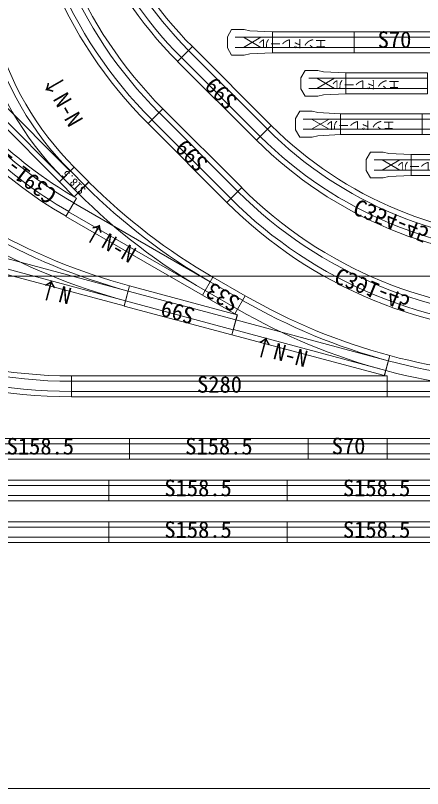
# Model space of a CAD drawing. Units: millimetres, scale not verified. Extents: x -3124 to 14616, y -9205 to 4147.
# Drawn here: x -906 to -544, y -3203 to -2517 of the extents above; entities that cross this region are included whole.
import ezdxf
from ezdxf.enums import TextEntityAlignment as Align

# ---------------------------------------------------------------- set-up
doc = ezdxf.new("R2010")
doc.units = ezdxf.units.MM
doc.header["$LTSCALE"] = 100
doc.linetypes.add('DASHED1', pattern=[1.8, 1.2, -0.6])
for name, color, linetype, lineweight in [('0-0', 7, 'Continuous', 9), ('0-6', 3, 'Continuous', 9), ('0-7', 5, 'Continuous', 9), ('0-8', 3, 'Continuous', 9), ('0-A', 3, 'DASHED1', 9)]:
    doc.layers.add(name, color=color, linetype=linetype, lineweight=lineweight)
doc.styles.add('ＭＳ ゴシック', font='')
doc.styles.get('ＭＳ ゴシック').set_extended_font_data('MS Gothic')

# ---------------------------------------------------------------- blocks, each defined once
blk = doc.blocks.new('3人掛け机')
at = {"layer": '0-7', "color": 6}
blk.add_lwpolyline([(0, 0), (1804, 0), (1804, 455), (0, 455)], close=True, dxfattribs=at)
blk = doc.blocks.new('N_TOMIX _ PR541-15(11)')
at = {"layer": '0-0'}
for p, q in [((0, 18.5), (140, 18.5)), ((0, 18.5), (0, 0)), ((140, 0), (140, 18.5)), ((142.4, -0.2), (140, 0)), ((142.4, -0.2), (137.6, -18.1))]:
    blk.add_line(p, q, dxfattribs=at)
at = {"layer": '0-0', "color": 2}
for p, q in [((0, 13.7), (140, 13.7)), ((0, 4.8), (140, 4.8))]:
    blk.add_line(p, q, dxfattribs=at)
for radius in [545.5, 536.5]:
    blk.add_arc((0, -531.7), radius, 75, 90, dxfattribs=at)
at = {"layer": '0-0'}
blk.add_arc((0, -531.7), 531.75, 75, 90, dxfattribs=at)
blk = doc.blocks.new('N_TOMIX _ PR541-15')
at = {"layer": '0-0'}
for p, q in [((0, 18.5), (140, 18.5)), ((0, 18.5), (0, 0)), ((140, 0), (140, 18.5)), ((142.4, -0.2), (140, 0)), ((142.4, -0.2), (137.6, -18.1))]:
    blk.add_line(p, q, dxfattribs=at)
at = {"layer": '0-0', "color": 2}
for p, q in [((0, 13.7), (140, 13.7)), ((0, 4.8), (140, 4.8))]:
    blk.add_line(p, q, dxfattribs=at)
for radius in [545.5, 536.5]:
    blk.add_arc((0, -531.7), radius, 75, 90, dxfattribs=at)
at = {"layer": '0-0'}
blk.add_arc((0, -531.7), 531.75, 75, 90, dxfattribs=at)
blk = doc.blocks.new('N_TOMIX _ S280(1)')
at = {"layer": '0-0'}
for p, q in [((0, 18.5), (280, 18.5)), ((0, 18.5), (0, 0)), ((280, 18.5), (280, 0)), ((0, 0), (280, 0))]:
    blk.add_line(p, q, dxfattribs=at)
at = {"layer": '0-0', "color": 2}
for p, q in [((0, 13.8), (280, 13.8)), ((0, 4.7), (280, 4.7))]:
    blk.add_line(p, q, dxfattribs=at)
at = {"layer": '0-0', "color": 3, "style": 'ＭＳ ゴシック'}
blk.add_text('S280', height=14.66, dxfattribs=at).set_placement((128, -1), align=Align.BOTTOM_LEFT)
blk = doc.blocks.new('N_TOMIX _ C391-15')
at = {"layer": '0-0'}
for p, q in [((0, 0), (0, 18.5)), ((98.8, -13), (103.6, 4.9))]:
    blk.add_line(p, q, dxfattribs=at)
for radius in [400.25, 381.75]:
    blk.add_arc((0, -381.7), radius, 75, 90, dxfattribs=at)
at = {"layer": '0-0', "color": 2}
for radius in [395.5, 386.5]:
    blk.add_arc((0, -381.7), radius, 75, 90, dxfattribs=at)
at = {"layer": '0-0', "color": 3, "style": 'ＭＳ ゴシック'}
blk.add_text('C391-15', height=14.66, rotation=352.5, dxfattribs=at).set_placement((16.1, -0.9), align=Align.BOTTOM_LEFT)
blk = doc.blocks.new('N_TOMIX _ S18.5')
at = {"layer": '0-0'}
for p, q in [((0, 18.5), (0, 0)), ((0, 18.5), (18.5, 18.5)), ((18.5, 18.5), (18.5, 0)), ((0, 0), (18.5, 0))]:
    blk.add_line(p, q, dxfattribs=at)
at = {"layer": '0-0', "color": 2}
for p, q in [((0, 13.8), (18.5, 13.8)), ((0, 4.7), (18.5, 4.7))]:
    blk.add_line(p, q, dxfattribs=at)
at = {"layer": '0-6', "style": 'ＭＳ ゴシック'}
blk.add_text('S18.5', height=7.331, dxfattribs=at).set_placement((-3.1, 3.9), align=Align.BOTTOM_LEFT)
blk = doc.blocks.new('N_TOMIX _ PR280-30')
at = {"layer": '0-0'}
for p, q in [((0, 0), (0, 18.5)), ((0, 18.5), (140, 18.5)), ((140, 0), (140, 18.5)), ((101.8, 0), (140, 0)), ((135.4, -36.3), (144.6, -20.3))]:
    blk.add_line(p, q, dxfattribs=at)
at = {"layer": '0-0', "color": 2}
for p, q in [((0, 13.7), (140, 13.7)), ((0, 4.8), (140, 4.8))]:
    blk.add_line(p, q, dxfattribs=at)
for radius in [284.5, 275.5]:
    blk.add_arc((0, -270.8), radius, 60, 90, dxfattribs=at)
at = {"layer": '0-0'}
for radius, end in [(270.75, 90), (289.25, 69.39706)]:
    blk.add_arc((0, -270.8), radius, 60, end, dxfattribs=at)
blk = doc.blocks.new('N_TOMIX _ C428-45（切断）')
at = {"layer": '0-A', "color": 7, "linetype": 'Continuous'}
for p, q in [((296.1, 141.1), (309.2, 128.1)), ((0, 0), (0, 18.5))]:
    blk.add_line(p, q, dxfattribs=at)
for radius in [418.75, 437.25]:
    blk.add_arc((0, 437.3), radius, 270, 315, dxfattribs=at)
at = {"layer": '0-A', "color": 2, "linetype": 'Continuous'}
for radius in [423.5, 432.5]:
    blk.add_arc((0, 437.3), radius, 270, 315, dxfattribs=at)
at = {"layer": '0-A', "style": 'ＭＳ ゴシック'}
blk.add_text('C428-45（切断）', height=14.66, rotation=22.5, dxfattribs=at).set_placement((102.3, 7.3), align=Align.BOTTOM_LEFT)
blk = doc.blocks.new('N_TOMIX _ S280')
at = {"layer": '0-0'}
for p, q in [((0, 18.5), (280, 18.5)), ((0, 18.5), (0, 0)), ((280, 18.5), (280, 0)), ((0, 0), (280, 0))]:
    blk.add_line(p, q, dxfattribs=at)
at = {"layer": '0-0', "color": 2}
for p, q in [((0, 13.8), (280, 13.8)), ((0, 4.7), (280, 4.7))]:
    blk.add_line(p, q, dxfattribs=at)
at = {"layer": '0-0', "color": 3, "style": 'ＭＳ ゴシック'}
blk.add_text('S280', height=14.66, dxfattribs=at).set_placement((111.4, -0.8), align=Align.BOTTOM_LEFT)
blk = doc.blocks.new('N_TOMIX _ S33')
at = {"layer": '0-0'}
for p, q in [((0, 18.5), (0, 0)), ((0, 18.5), (33, 18.5)), ((33, 18.5), (33, 0)), ((0, 0), (33, 0))]:
    blk.add_line(p, q, dxfattribs=at)
at = {"layer": '0-0', "color": 2}
for p, q in [((0, 13.8), (33, 13.8)), ((0, 4.7), (33, 4.7))]:
    blk.add_line(p, q, dxfattribs=at)
at = {"layer": '0-0', "color": 3, "style": 'ＭＳ ゴシック'}
blk.add_text('S33', height=14.66, dxfattribs=at).set_placement((1.8, -0.6), align=Align.BOTTOM_LEFT)
blk = doc.blocks.new('N_TOMIX _ S99(1)')
at = {"layer": '0-0'}
for p, q in [((0, 18.5), (0, 0)), ((0, 18.5), (99, 18.5)), ((99, 18.5), (99, 0)), ((0, 0), (99, 0))]:
    blk.add_line(p, q, dxfattribs=at)
at = {"layer": '0-0', "color": 2}
for p, q in [((0, 13.8), (99, 13.8)), ((0, 4.7), (99, 4.7))]:
    blk.add_line(p, q, dxfattribs=at)
at = {"layer": '0-0', "color": 3, "style": 'ＭＳ ゴシック'}
blk.add_text('S99', height=14.66, dxfattribs=at).set_placement((36.7, -0.2), align=Align.BOTTOM_LEFT)
blk = doc.blocks.new('N_TOMIX _ S158.5')
at = {"layer": '0-0'}
for p, q in [((0, 18.5), (0, 0)), ((0, 18.5), (158.5, 18.5)), ((158.5, 18.5), (158.5, 0)), ((0, 0), (158.5, 0))]:
    blk.add_line(p, q, dxfattribs=at)
at = {"layer": '0-0', "color": 2}
for p, q in [((0, 13.8), (158.5, 13.8)), ((0, 4.7), (158.5, 4.7))]:
    blk.add_line(p, q, dxfattribs=at)
at = {"layer": '0-0', "color": 3, "style": 'ＭＳ ゴシック'}
blk.add_text('S158.5', height=14.66, dxfattribs=at).set_placement((49.4, -0.2), align=Align.BOTTOM_LEFT)
blk = doc.blocks.new('N_TOMIX _ S70')
at = {"layer": '0-0'}
for p, q in [((0, 18.5), (0, 0)), ((0, 18.5), (70, 18.5)), ((70, 18.5), (70, 0)), ((0, 0), (70, 0))]:
    blk.add_line(p, q, dxfattribs=at)
at = {"layer": '0-0', "color": 2}
for p, q in [((0, 13.8), (70, 13.8)), ((0, 4.7), (70, 4.7))]:
    blk.add_line(p, q, dxfattribs=at)
at = {"layer": '0-0', "color": 3, "style": 'ＭＳ ゴシック'}
blk.add_text('S70', height=14.66, dxfattribs=at).set_placement((20.9, 0), align=Align.BOTTOM_LEFT)
blk = doc.blocks.new('N_TOMIX _ C391-45')
at = {"layer": '0-0'}
for p, q in [((0, 0), (0, 18.5)), ((269.9, -111.8), (283, -98.7))]:
    blk.add_line(p, q, dxfattribs=at)
for radius in [400.25, 381.75]:
    blk.add_arc((0, -381.7), radius, 45, 90, dxfattribs=at)
at = {"layer": '0-0', "color": 2}
for radius in [395.5, 386.5]:
    blk.add_arc((0, -381.7), radius, 45, 90, dxfattribs=at)
at = {"layer": '0-0', "color": 3, "style": 'ＭＳ ゴシック'}
blk.add_text('C391-45', height=14.66, rotation=337.5, dxfattribs=at).set_placement((109.4, -15.3), align=Align.BOTTOM_LEFT)
blk = doc.blocks.new('N_TOMIX _ C354-45')
at = {"layer": '0-0'}
for p, q in [((0, 0), (0, 18.5)), ((243.8, -101), (256.9, -87.9))]:
    blk.add_line(p, q, dxfattribs=at)
for radius in [363.25, 344.75]:
    blk.add_arc((0, -344.8), radius, 45, 90, dxfattribs=at)
at = {"layer": '0-0', "color": 2}
for radius in [358.5, 349.5]:
    blk.add_arc((0, -344.8), radius, 45, 90, dxfattribs=at)
at = {"layer": '0-0', "color": 3, "style": 'ＭＳ ゴシック'}
blk.add_text('C354-45', height=14.66, rotation=337.5, dxfattribs=at).set_placement((98.6, -12.7), align=Align.BOTTOM_LEFT)
blk = doc.blocks.new('N_TOMIX _ エンドレール')
at = {"layer": '0-0'}
for p, q in [((97.5, 20.7), (108.7, 20.7)), ((112.5, 14.2), (108.7, 20.7)), ((72.5, 18.5), (72.5, 0)), ((112.5, 14.2), (112.5, 4.2)), ((112.5, 4.2), (108.7, -2.3)), ((97.5, -2.3), (108.7, -2.3))]:
    blk.add_line(p, q, dxfattribs=at)
at = {"layer": '0-0', "color": 2}
for p, q in [((72.5, 13.8), (105.5, 13.8)), ((82.7, 13.8), (98.3, 4.7)), ((82.7, 4.7), (98.3, 13.8)), ((72.5, 4.7), (105.5, 4.7))]:
    blk.add_line(p, q, dxfattribs=at)
at = {"layer": '0-0'}
for points in [[(72.5, 18.5), (92.5, 19.5), (97.5, 20.7)], [(72.5, 0), (92.5, -1), (97.5, -2.3)]]:
    blk.add_lwpolyline(points, dxfattribs=at)
at = {"layer": '0-6', "color": 7}
blk.add_line((0, 18.5), (72.5, 18.5), dxfattribs=at)
at = {"layer": '0-6', "color": 2}
for p, q in [((0, 13.8), (72.5, 13.8)), ((72.5, 4.7), (0, 4.7))]:
    blk.add_line(p, q, dxfattribs=at)
at = {"layer": '0-6', "color": 7}
blk.add_lwpolyline([(72.5, 0), (0, 0), (0, 18.5)], dxfattribs=at)
at = {"layer": '0-6', "style": 'ＭＳ ゴシック'}
blk.add_text('エンドレール', height=7.331, dxfattribs=at).set_placement((24.7, 4.4), align=Align.BOTTOM_LEFT)

msp = doc.modelspace()

# ---------------------------------------------------------------- block references
at = {"layer": '0-0'}
for name, p in [('N_TOMIX _ S280(1)', (-1103, -2947.7)), ('N_TOMIX _ S158.5', (-823, -2947.7)), ('N_TOMIX _ S158.5', (-664.5, -2947.7)), ('N_TOMIX _ S280(1)', (-1103, -2984.7)), ('N_TOMIX _ S158.5', (-823, -2984.7)), ('N_TOMIX _ S158.5', (-664.5, -2984.7))]:
    msp.add_blockref(name, p, dxfattribs=at)
at = {"layer": '0-7'}
msp.add_blockref('3人掛け机', (-1953.5, -2748.1), dxfattribs=at)
at = {"layer": '0-7', "rotation": 180}
msp.add_blockref('3人掛け机', (-149.5, -2748.1), dxfattribs=at)
at = {"layer": '0-8', "yscale": -1}
for name, p, rotation in [('N_TOMIX _ C354-45', (-849.8, -2300.5), 270), ('N_TOMIX _ C391-45', (-886.8, -2329.5), 270), ('N_TOMIX _ C354-45', (-678.8, -2614.3), 315), ('N_TOMIX _ C391-45', (-705, -2669.5), 315)]:
    msp.add_blockref(name, p, dxfattribs=dict(at, rotation=rotation))
at = {"layer": '0-8'}
for name, p, rotation in [('N_TOMIX _ エンドレール', (-605.2, -2531.3), 180), ('N_TOMIX _ S99(1)', (-678.8, -2614.3), 135), ('N_TOMIX _ エンドレール', (-540, -2567.7), 180), ('N_TOMIX _ S99(1)', (-705, -2669.5), 135), ('N_TOMIX _ エンドレール', (-544.8, -2603.9), 180), ('N_TOMIX _ エンドレール', (-482, -2640.2), 180)]:
    msp.add_blockref(name, p, dxfattribs=dict(at, rotation=rotation))
for name, p in [('N_TOMIX _ S70', (-605.2, -2549.8)), ('N_TOMIX _ S280(1)', (-544.8, -2622.4))]:
    msp.add_blockref(name, p, dxfattribs=at)
at = {"layer": '0-A'}
for name, p, rotation in [('N_TOMIX _ PR280-30', (-853.7, -2651.4), 135), ('N_TOMIX _ C391-15', (-851.6, -2678.9), 150), ('N_TOMIX _ C428-45（切断）', (-1165.2, -2727.2), 315), ('N_TOMIX _ S18.5', (-840.6, -2664.5), 135), ('N_TOMIX _ PR541-15(11)', (-730.5, -2749), 150), ('N_TOMIX _ PR541-15(11)', (-804.5, -2756.7), 165), ('N_TOMIX _ S33', (-701.9, -2765.5), 150), ('N_TOMIX _ S99(1)', (-708.9, -2782.4), 165), ('N_TOMIX _ PR541-15', (-573.6, -2818.6), 165), ('N_TOMIX _ PR541-15(11)', (-436, -2836.7), 180)]:
    msp.add_blockref(name, p, dxfattribs=dict(at, rotation=rotation))
for name, p in [('N_TOMIX _ S280', (-856, -2855.2)), ('N_TOMIX _ S158.5', (-963, -2910.7)), ('N_TOMIX _ S158.5', (-804.5, -2910.7)), ('N_TOMIX _ S70', (-646, -2910.7)), ('N_TOMIX _ S280(1)', (-576, -2910.7))]:
    msp.add_blockref(name, p, dxfattribs=at)

# ---------------------------------------------------------------- texts
at = {"layer": '0-A', "style": 'ＭＳ ゴシック'}
for s, rotation, p in [('↓N-N', 300, (-886.7, -2575.8)), ('↑N-N', 330, (-850, -2715.8)), ('↑N', 345, (-888.8, -2769.8)), ('↑N-N', 345, (-698.3, -2820.4))]:
    msp.add_text(s, height=14.66, rotation=rotation, dxfattribs=at).set_placement(p, align=Align.BOTTOM_LEFT)

doc.saveas('drawing.dxf')
